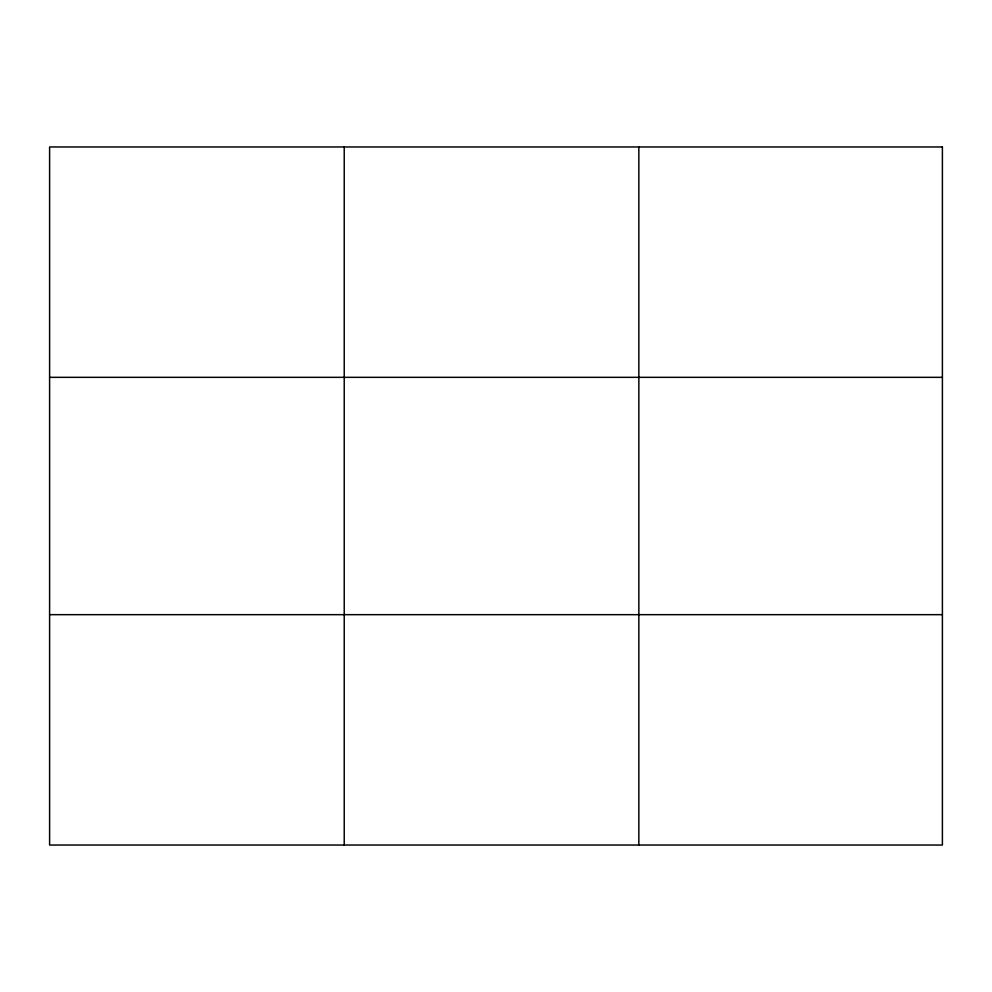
<?xml version="1.0" encoding="UTF-8"?>
<svg xmlns="http://www.w3.org/2000/svg" width="992" height="992" viewBox="0 0 992 992"><rect width="100%" height="100%" fill="white"/><g stroke="black" fill="none" stroke-linecap="round" stroke-linejoin="round"><path stroke-width="1.49" d="M344.224 845.035L344.224 146.965M638.848 845.035L638.848 146.965M49.6 377.332L942.4 377.332M49.6 614.668L942.4 614.668M942.4 146.965L49.6 146.965L49.6 845.035L942.4 845.035L942.4 146.965"/></g></svg>
